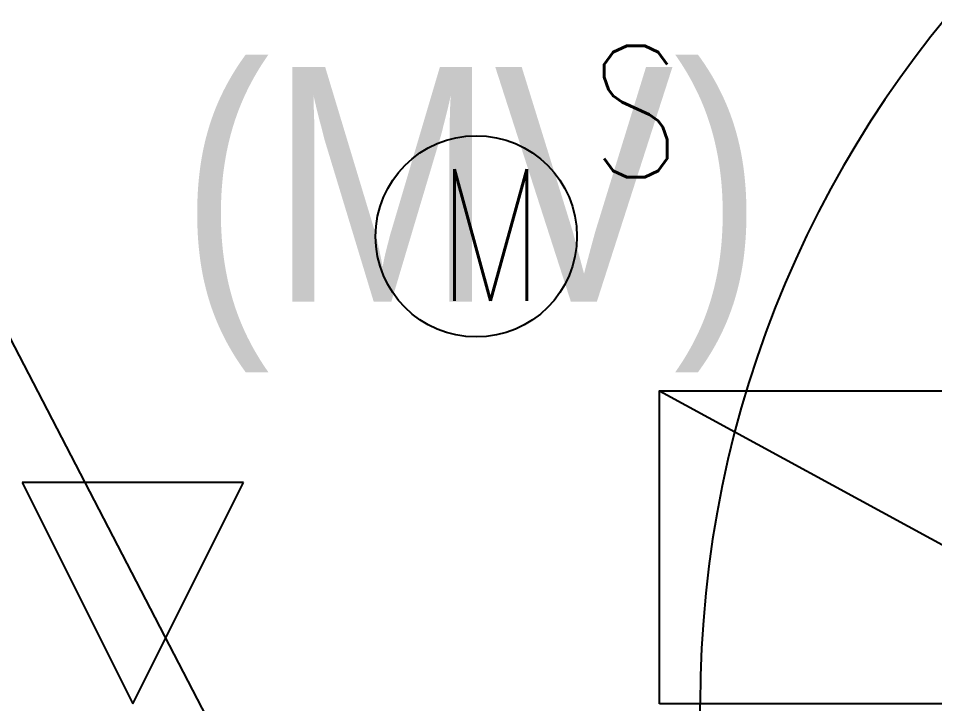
# Model space of a CAD drawing. Header units: millimetres. Extents: x -92759 to 184353, y -15225 to 86714.
# Drawn here: x -72854 to -71976, y 61891 to 62548 of the extents above; entities that cross this region are included whole.
import ezdxf

# ---------------------------------------------------------------- set-up
doc = ezdxf.new("R2010")
doc.units = ezdxf.units.MM
for name, color, linetype in [('0-1', 9, 'Continuous'), ('A-_DOOR----_E', 8, 'Continuous'), ('A-_ROOMNAME_A', 8, 'Continuous'), ('E-legend', 1, 'Continuous')]:
    doc.layers.add(name, color=color, linetype=linetype)
doc.layers.add('A-_DETA----_E-6', color=7, linetype='Continuous', true_color=0x969696)
doc.styles.add('Arial Narrow_2', font='ARIALN.TTF', dxfattribs={"height": 225})
doc.styles.add('T3', font='simplex.shx', dxfattribs={"width": 0.7, "height": 300})

# ---------------------------------------------------------------- blocks, each defined once
blk = doc.blocks.new('IDA - F - Single - Swing - FL - Bottom - 1100L X 2200H -TD-06-10179040-BLK8_RHH_1ST STOREY PLAN')
at = {"layer": 'A-_DOOR----_E'}
for p, q in [((-518, 75), (-550, 75)), ((-518, -75), (-518, 75))]:
    blk.add_line(p, q, dxfattribs=at)
blk.add_arc((518, 75), 1036, 90, 180, dxfattribs=at)
blk.add_arc((518, 75), 1036, 90, 180, dxfattribs=at)
blk = doc.blocks.new('255')
blk.add_line((16995.84, -25738.29), (16695.95, -26288.29))
blk.add_lwpolyline([(16695.95, -25738.29), (16995.84, -25738.29), (16995.84, -26845.29), (16695.95, -26845.29)], close=True)
blk = doc.blocks.new('A$Cb2bf8f38')
at = {"layer": 'A-_DETA----_E-6'}
for p, q in [((-29705.43, 29562.13), (-29917.57, 29562.13)), ((-29917.57, 29562.13), (-29811.5, 29350)), ((-29811.5, 29350), (-29705.43, 29562.13))]:
    blk.add_line(p, q, dxfattribs=at)
at = {"layer": 'A-_ROOMNAME_A'}
blk.add_line((-29043.79, 27994.47), (-30105.41, 30040.16), dxfattribs=at)
at = {"rotation": 89.99999999999997}
blk.add_blockref('255', (-55045.29, 12654.05), dxfattribs=at)
at = {"layer": 'A-_DOOR----_E'}
blk.add_blockref('IDA - F - Single - Swing - FL - Bottom - 1100L X 2200H -TD-06-10179040-BLK8_RHH_1ST STOREY PLAN', (-28750, 29275), dxfattribs=at)
at = {"layer": 'A-_ROOMNAME_A', "insert": (-29765.87, 29960.39), "char_height": 225, "width": 697.4681, "attachment_point": 1, "style": 'Arial Narrow_2'}
blk.add_mtext('(MV)', dxfattribs=at)
blk = doc.blocks.new('Motion Sensor (S)')
at = {"layer": 'E-legend', "lineweight": 25}
blk.add_circle((-440375.5, 366574.2), 160.8, dxfattribs=at)
at = {"layer": 'E-legend', "lineweight": 13, "style": 'T3', "width": 0.8}
blk.add_text('S', height=210.1, dxfattribs=at).set_placement((-440193, 366668.7))
at = {"layer": 'E-legend', "lineweight": 25, "style": 'T3', "width": 0.8}
blk.add_text('M', height=210.1, dxfattribs=at).set_placement((-440439, 366471.4))
blk = doc.blocks.new('EL_B8_L1_R4')
at = {"color": 0, "linetype": 'ByBlock', "lineweight": 0, "xscale": 0.6, "yscale": 0.6, "zscale": 0.6}
blk.add_blockref('Motion Sensor (S)', (245535.71, -230704.81), dxfattribs=at)

msp = doc.modelspace()

# ---------------------------------------------------------------- block references
at = {"layer": '0-1'}
msp.add_blockref('A$Cb2bf8f38', (-42933.02, 32541.24), dxfattribs=at)

# ---------------------------------------------------------------- next in the draw order: block references
at = {"color": 0}
msp.add_blockref('EL_B8_L1_R4', (-53725.95, 73099.58), dxfattribs=at)

doc.saveas('drawing.dxf')
